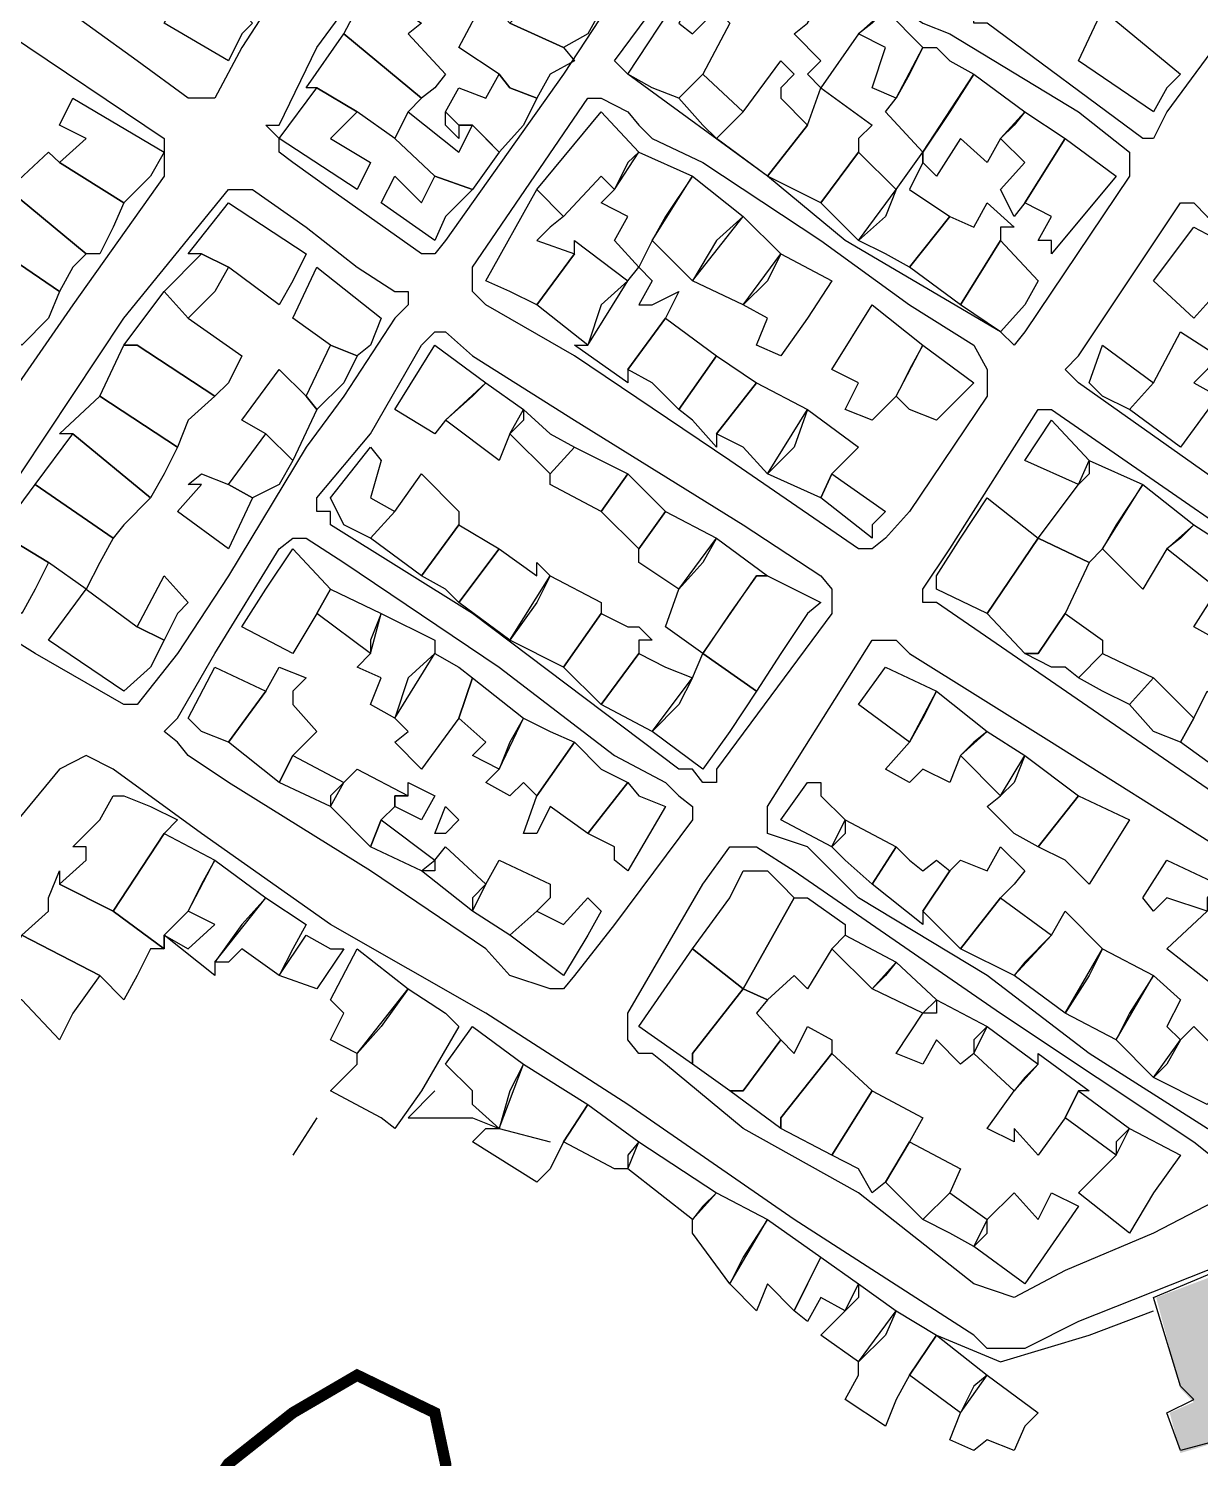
# Model space of a CAD drawing. Header units: millimetres. Extents: x -3588 to 75209, y -3737 to 38254.
# Drawn here: x 27974.4 to 28097.7, y 17810.6 to 17961 of the extents above; entities that cross this region are included whole.
import ezdxf

# ---------------------------------------------------------------- set-up
doc = ezdxf.new("R2010")
doc.units = ezdxf.units.MM
doc.layers.add('H', color=250, linetype='Continuous')
doc.layers.add('P', color=253, linetype='Continuous')

msp = doc.modelspace()

# ---------------------------------------------------------------- hatches: boundary and pattern name
at = {"layer": 'H', "linetype": 'Continuous'}
msp.add_hatch(color=256, dxfattribs=at).paths.add_polyline_path([(28105.221, 17813.975), (28095.619, 17811.143), (28094.499, 17815.384), (28097.027, 17816.504), (28095.619, 17817.928), (28093.074, 17827.514), (28099.86, 17830.059), (28102.389, 17822.153), (28105.221, 17813.975), (28105.221, 17813.975)])

# ---------------------------------------------------------------- linework, layer by layer
at = {"layer": 'P'}
for points in [[(27992.587, 17953.704), (27991.179, 17953.704), (27985.817, 17957.657), (27976.487, 17964.426), (27975.079, 17965.834), (27975.079, 17967.259), (27993.995, 17994.353), (28002.189, 18007.908), (28019.681, 18032.186), (28030.692, 18048.558), (28036.053, 18056.447), (28037.461, 18057.872), (28038.598, 18056.447), (28056.378, 18048.558), (28057.786, 18047.133), (28056.378, 18045.725), (28046.792, 18030.761), (28033.236, 18013.269), (28022.514, 17996.898), (28004.718, 17971.212), (27996.812, 17959.065), (27993.995, 17953.704), (27992.587, 17953.704)], [(28091.666, 17949.463), (28075.294, 17961.609), (28073.886, 17961.609), (28073.886, 17963.018), (28082.064, 17974.028), (28097.027, 17995.473), (28109.174, 18014.678), (28110.582, 18014.678), (28111.991, 18014.678), (28117.352, 18010.437), (28126.666, 18003.667), (28128.09, 18002.259), (28128.09, 18001.123), (28125.546, 17995.473), (28115.944, 17981.934), (28109.174, 17972.62), (28094.211, 17952.295), (28092.802, 17949.463), (28091.666, 17949.463)], [(28017.137, 17937.332), (28015.728, 17937.332), (28006.142, 17944.101), (28002.189, 17946.934), (28000.765, 17948.054), (28000.765, 17949.463), (27999.357, 17950.887), (28000.765, 17950.887), (28004.718, 17959.065), (28015.728, 17974.028), (28026.467, 17990.112), (28031.828, 17998.306), (28033.236, 17999.714), (28034.645, 18001.123), (28036.053, 18001.123), (28038.598, 17999.714), (28041.414, 17996.898), (28051.017, 17991.536), (28052.153, 17990.112), (28052.153, 17988.704), (28046.792, 17980.798), (28030.692, 17956.248), (28018.273, 17938.74), (28017.137, 17937.332)], [(28068.525, 17961.609), (28071.341, 17960.473), (28084.896, 17952.295), (28090.258, 17948.054), (28090.258, 17946.934), (28090.258, 17945.51), (28079.247, 17929.138), (28078.111, 17927.73), (28076.703, 17929.138), (28060.331, 17938.74), (28052.153, 17945.51), (28037.461, 17956.248), (28036.053, 17957.657), (28048.2, 17974.028), (28048.2, 17975.149), (28049.608, 17975.149), (28064.572, 17964.426), (28068.525, 17961.609)], [(28017.137, 17954.824), (28015.728, 17953.704), (28007.551, 17960.473), (28010.367, 17965.834), (28011.503, 17964.426), (28015.728, 17961.609), (28014.32, 17960.473), (28018.273, 17956.248), (28017.137, 17954.824)], [(28033.236, 17960.473), (28030.692, 17959.065), (28025.043, 17961.609), (28027.875, 17964.426), (28029.284, 17963.018), (28030.692, 17965.834), (28034.645, 17963.018), (28033.236, 17960.473)], [(28063.163, 17961.609), (28061.739, 17960.473), (28057.786, 17954.824), (28056.378, 17956.248), (28057.786, 17957.657), (28054.97, 17960.473), (28056.378, 17961.609), (28058.922, 17965.834), (28064.572, 17963.018), (28063.163, 17961.609)], [(27996.812, 17960.473), (27995.404, 17957.657), (27988.634, 17961.609), (27990.042, 17964.426), (27993.995, 17963.018), (27995.404, 17964.426), (27997.948, 17961.609), (27996.812, 17960.473)], [(28029.284, 17956.248), (28027.875, 17953.704), (28025.043, 17954.824), (28023.922, 17956.248), (28019.681, 17959.065), (28022.514, 17964.426), (28025.043, 17961.609), (28030.692, 17959.065), (28031.828, 17957.657), (28029.284, 17956.248)], [(28040.006, 17954.824), (28037.461, 17956.248), (28042.839, 17964.426), (28044.247, 17964.426), (28042.839, 17961.609), (28044.247, 17960.473), (28046.792, 17963.018), (28048.2, 17961.609), (28045.367, 17956.248), (28042.839, 17953.704), (28040.006, 17954.824)], [(28067.116, 17956.248), (28065.692, 17953.704), (28063.163, 17954.824), (28064.572, 17959.065), (28061.739, 17960.473), (28064.572, 17963.018), (28068.525, 17959.065), (28067.116, 17956.248)], [(28094.211, 17954.824), (28092.802, 17952.295), (28084.896, 17957.657), (28087.441, 17963.018), (28095.619, 17956.248), (28094.211, 17954.824)], [(27954.754, 17908.813), (27949.393, 17913.054), (27943.744, 17917.007), (27942.623, 17918.415), (27942.623, 17919.824), (27947.985, 17929.138), (27964.068, 17952.295), (27969.718, 17960.473), (27970.854, 17960.473), (27972.262, 17960.473), (27988.634, 17949.463), (27988.634, 17948.054), (27988.634, 17945.51), (27979.032, 17931.971), (27962.948, 17908.813), (27961.54, 17907.405), (27960.116, 17906.285), (27958.707, 17906.285), (27954.754, 17908.813)], [(28014.32, 17952.295), (28012.912, 17949.463), (28008.959, 17952.295), (28004.718, 17954.824), (28003.598, 17954.824), (28007.551, 17960.473), (28015.728, 17953.704), (28014.32, 17952.295)], [(28071.341, 17952.295), (28068.525, 17948.054), (28064.572, 17952.295), (28065.692, 17953.704), (28068.525, 17959.065), (28069.933, 17959.065), (28071.341, 17957.657), (28073.886, 17956.248), (28071.341, 17952.295)], [(28053.561, 17954.824), (28053.561, 17953.704), (28056.378, 17950.887), (28052.153, 17945.51), (28046.792, 17949.463), (28049.608, 17952.295), (28053.561, 17957.657), (28054.97, 17956.248), (28053.561, 17954.824)], [(28026.467, 17950.887), (28023.922, 17948.054), (28021.09, 17950.887), (28019.681, 17950.887), (28018.273, 17952.295), (28019.681, 17954.824), (28022.514, 17953.704), (28023.922, 17956.248), (28025.043, 17954.824), (28027.875, 17953.704), (28026.467, 17950.887)], [(28045.367, 17950.887), (28042.839, 17953.704), (28045.367, 17956.248), (28049.608, 17952.295), (28046.792, 17949.463), (28045.367, 17950.887)], [(28078.111, 17950.887), (28076.703, 17949.463), (28075.294, 17946.934), (28072.478, 17949.463), (28069.933, 17945.51), (28068.525, 17946.934), (28068.525, 17948.054), (28073.886, 17956.248), (28079.247, 17952.295), (28078.111, 17950.887)], [(28007.551, 17950.887), (28006.142, 17949.463), (28010.367, 17946.934), (28008.959, 17944.101), (28000.765, 17949.463), (28004.718, 17954.824), (28008.959, 17952.295), (28007.551, 17950.887)], [(28061.739, 17949.463), (28061.739, 17948.054), (28057.786, 17942.693), (28052.153, 17945.51), (28056.378, 17950.887), (28057.786, 17954.824), (28063.163, 17950.887), (28061.739, 17949.463)], [(27987.226, 17945.51), (27984.393, 17942.693), (27977.624, 17946.934), (27980.44, 17949.463), (27977.624, 17950.887), (27979.032, 17953.704), (27988.634, 17948.054), (27987.226, 17945.51)], [(28038.598, 17950.887), (28040.006, 17949.463), (28045.367, 17946.934), (28057.786, 17938.74), (28067.116, 17931.971), (28073.886, 17927.73), (28075.294, 17925.185), (28075.294, 17923.777), (28075.294, 17922.368), (28067.116, 17910.238), (28064.572, 17907.405), (28063.163, 17906.285), (28061.739, 17906.285), (28048.2, 17915.599), (28031.828, 17926.609), (28022.514, 17931.971), (28021.09, 17933.379), (28021.09, 17934.499), (28021.09, 17935.923), (28033.236, 17953.704), (28034.645, 17953.704), (28037.461, 17952.295), (28038.598, 17950.887)], [(28022.514, 17949.463), (28023.922, 17948.054), (28021.09, 17944.101), (28017.137, 17945.51), (28012.912, 17949.463), (28014.32, 17952.295), (28019.681, 17948.054), (28021.09, 17950.887), (28022.514, 17949.463)], [(28019.681, 17950.887), (28019.681, 17949.463), (28018.273, 17950.887), (28018.273, 17952.295), (28019.681, 17950.887), (28021.09, 17950.887), (28019.681, 17950.887)], [(28037.461, 17946.934), (28036.053, 17944.101), (28034.645, 17945.51), (28030.692, 17941.285), (28027.875, 17944.101), (28034.645, 17952.295), (28038.598, 17948.054), (28037.461, 17946.934)], [(28079.247, 17942.693), (28078.111, 17941.285), (28076.703, 17944.101), (28079.247, 17946.934), (28076.703, 17949.463), (28079.247, 17952.295), (28083.488, 17949.463), (28079.247, 17942.693)], [(28082.064, 17938.74), (28080.655, 17938.74), (28082.064, 17941.285), (28079.247, 17942.693), (28083.488, 17949.463), (28088.849, 17945.51), (28082.064, 17937.332), (28082.064, 17938.74)], [(27983.273, 17940.148), (27981.865, 17937.332), (27980.44, 17937.332), (27972.262, 17944.101), (27976.487, 17948.054), (27977.624, 17946.934), (27984.393, 17942.693), (27983.273, 17940.148)], [(28041.414, 17941.285), (28040.006, 17938.74), (28038.598, 17935.923), (28036.053, 17938.74), (28037.461, 17941.285), (28034.645, 17942.693), (28036.053, 17944.101), (28038.598, 17948.054), (28044.247, 17945.51), (28041.414, 17941.285)], [(28064.572, 17941.285), (28061.739, 17938.74), (28057.786, 17942.693), (28061.739, 17948.054), (28065.692, 17944.101), (28064.572, 17941.285)], [(28064.572, 17937.332), (28061.739, 17938.74), (28065.692, 17944.101), (28068.525, 17948.054), (28068.525, 17946.934), (28067.116, 17944.101), (28071.341, 17941.285), (28067.116, 17935.923), (28064.572, 17937.332)], [(28018.273, 17941.285), (28017.137, 17938.74), (28011.503, 17942.693), (28012.912, 17945.51), (28015.728, 17942.693), (28017.137, 17945.51), (28021.09, 17944.101), (28018.273, 17941.285)], [(28046.792, 17938.74), (28044.247, 17934.499), (28040.006, 17938.74), (28044.247, 17945.51), (28049.608, 17941.285), (28046.792, 17938.74)], [(28008.959, 17935.923), (28012.912, 17933.379), (28014.32, 17933.379), (28014.32, 17931.971), (28012.912, 17930.562), (28007.551, 17922.368), (28003.598, 17917.007), (27995.404, 17903.452), (27990.042, 17895.274), (27985.817, 17889.913), (27984.393, 17889.913), (27975.079, 17895.274), (27968.309, 17899.499), (27966.901, 17900.635), (27966.901, 17902.044), (27966.901, 17904.86), (27970.854, 17910.238), (27984.393, 17930.562), (27995.404, 17944.101), (27997.948, 17944.101), (28003.598, 17940.148), (28008.959, 17935.923)], [(27979.032, 17935.923), (27977.624, 17933.379), (27969.718, 17938.74), (27972.262, 17944.101), (27980.44, 17937.332), (27979.032, 17935.923)], [(28029.284, 17940.148), (28027.875, 17938.74), (28031.828, 17937.332), (28027.875, 17931.971), (28025.043, 17933.379), (28022.514, 17934.499), (28027.875, 17944.101), (28030.692, 17941.285), (28029.284, 17940.148)], [(28002.189, 17934.499), (28000.765, 17931.971), (27995.404, 17935.923), (27992.587, 17937.332), (27991.179, 17937.332), (27995.404, 17942.693), (28003.598, 17937.332), (28002.189, 17934.499)], [(28076.703, 17940.148), (28076.703, 17938.74), (28072.478, 17931.971), (28067.116, 17935.923), (28071.341, 17941.285), (28073.886, 17940.148), (28075.294, 17942.693), (28078.111, 17940.148), (28076.703, 17940.148)], [(28152.64, 17904.86), (28153.776, 17903.452), (28152.64, 17903.452), (28152.64, 17902.044), (28141.63, 17885.96), (28140.221, 17885.96), (28137.677, 17887.08), (28136.268, 17888.488), (28132.315, 17891.321), (28117.352, 17900.635), (28098.436, 17914.174), (28084.896, 17923.777), (28083.488, 17925.185), (28084.896, 17926.609), (28095.619, 17942.693), (28097.027, 17942.693), (28098.436, 17941.285), (28113.127, 17930.562), (28126.666, 17920.96), (28139.085, 17914.174), (28149.824, 17907.405), (28151.232, 17906.285), (28152.64, 17904.86)], [(28052.153, 17934.499), (28049.608, 17931.971), (28044.247, 17934.499), (28049.608, 17941.285), (28053.561, 17937.332), (28052.153, 17934.499)], [(28100.98, 17934.499), (28099.572, 17933.379), (28097.027, 17930.562), (28092.802, 17934.499), (28097.027, 17940.148), (28102.389, 17937.332), (28100.98, 17934.499)], [(27976.487, 17930.562), (27973.671, 17927.73), (27969.718, 17931.971), (27965.493, 17934.499), (27969.718, 17938.74), (27977.624, 17933.379), (27976.487, 17930.562)], [(28034.645, 17931.971), (28033.236, 17927.73), (28027.875, 17931.971), (28031.828, 17937.332), (28031.828, 17938.74), (28037.461, 17934.499), (28034.645, 17931.971)], [(28079.247, 17931.971), (28076.703, 17929.138), (28072.478, 17931.971), (28076.703, 17938.74), (28080.655, 17934.499), (28079.247, 17931.971)], [(27993.995, 17933.379), (27991.179, 17930.562), (27988.634, 17933.379), (27992.587, 17937.332), (27995.404, 17935.923), (27993.995, 17933.379)], [(28056.378, 17930.562), (28053.561, 17926.609), (28051.017, 17927.73), (28052.153, 17930.562), (28049.608, 17931.971), (28053.561, 17937.332), (28058.922, 17934.499), (28056.378, 17930.562)], [(28010.367, 17927.73), (28008.959, 17926.609), (28006.142, 17927.73), (28002.189, 17930.562), (28004.718, 17935.923), (28011.503, 17930.562), (28010.367, 17927.73)], [(28040.006, 17931.971), (28042.839, 17933.379), (28041.414, 17930.562), (28037.461, 17925.185), (28037.461, 17923.777), (28031.828, 17927.73), (28033.236, 17927.73), (28037.461, 17934.499), (28038.598, 17935.923), (28040.006, 17934.499), (28038.598, 17931.971), (28040.006, 17931.971)], [(27995.404, 17923.777), (27993.995, 17922.368), (27985.817, 17927.73), (27984.393, 17927.73), (27988.634, 17933.379), (27991.179, 17930.562), (27996.812, 17926.609), (27995.404, 17923.777)], [(28067.116, 17925.185), (28065.692, 17922.368), (28063.163, 17919.824), (28060.331, 17920.96), (28061.739, 17923.777), (28058.922, 17925.185), (28063.163, 17931.971), (28068.525, 17927.73), (28067.116, 17925.185)], [(28040.006, 17923.777), (28037.461, 17925.185), (28041.414, 17930.562), (28046.792, 17926.609), (28042.839, 17920.96), (28040.006, 17923.777)], [(28045.367, 17881.719), (28044.247, 17883.127), (28042.839, 17883.127), (28021.09, 17899.499), (28006.142, 17908.813), (28006.142, 17910.238), (28004.718, 17910.238), (28004.718, 17911.646), (28010.367, 17918.415), (28015.728, 17927.73), (28017.137, 17929.138), (28018.273, 17929.138), (28021.09, 17926.609), (28031.828, 17919.824), (28049.608, 17908.813), (28057.786, 17903.452), (28058.922, 17902.044), (28058.922, 17900.635), (28058.922, 17899.499), (28046.792, 17883.127), (28046.792, 17881.719), (28045.367, 17881.719)], [(28098.436, 17925.185), (28097.027, 17923.777), (28099.572, 17922.368), (28095.619, 17917.007), (28090.258, 17920.96), (28092.802, 17923.777), (28095.619, 17929.138), (28099.572, 17926.609), (28098.436, 17925.185)], [(27991.179, 17919.824), (27990.042, 17917.007), (27981.865, 17922.368), (27984.393, 17927.73), (27985.817, 17927.73), (27993.995, 17922.368), (27991.179, 17919.824)], [(28007.551, 17923.777), (28004.718, 17920.96), (28003.598, 17922.368), (28006.142, 17927.73), (28008.959, 17926.609), (28007.551, 17923.777)], [(28021.09, 17922.368), (28018.273, 17919.824), (28017.137, 17918.415), (28012.912, 17920.96), (28017.137, 17927.73), (28022.514, 17923.777), (28021.09, 17922.368)], [(28067.116, 17920.96), (28065.692, 17922.368), (28068.525, 17927.73), (28073.886, 17923.777), (28069.933, 17919.824), (28067.116, 17920.96)], [(28087.441, 17922.368), (28086.017, 17923.777), (28087.441, 17927.73), (28092.802, 17923.777), (28090.258, 17920.96), (28087.441, 17922.368)], [(28046.792, 17918.415), (28046.792, 17917.007), (28044.247, 17919.824), (28042.839, 17920.96), (28046.792, 17926.609), (28051.017, 17923.777), (28046.792, 17918.415)], [(28003.598, 17922.368), (28004.718, 17920.96), (28002.189, 17915.599), (27999.357, 17918.415), (27996.812, 17919.824), (28000.765, 17925.185), (28003.598, 17922.368)], [(28026.467, 17919.824), (28025.043, 17918.415), (28023.922, 17915.599), (28018.273, 17919.824), (28022.514, 17923.777), (28026.467, 17920.96), (28026.467, 17919.824)], [(28054.97, 17917.007), (28052.153, 17914.174), (28049.608, 17917.007), (28046.792, 17918.415), (28051.017, 17923.777), (28056.378, 17920.96), (28054.97, 17917.007)], [(27988.634, 17914.174), (27987.226, 17911.646), (27979.032, 17918.415), (27977.624, 17918.415), (27981.865, 17922.368), (27990.042, 17917.007), (27988.634, 17914.174)], [(28029.284, 17918.415), (28031.828, 17917.007), (28029.284, 17914.174), (28025.043, 17918.415), (28026.467, 17920.96), (28029.284, 17918.415)], [(28060.331, 17915.599), (28058.922, 17914.174), (28057.786, 17911.646), (28052.153, 17914.174), (28056.378, 17920.96), (28061.739, 17917.007), (28060.331, 17915.599)], [(28068.525, 17900.635), (28068.525, 17902.044), (28071.341, 17906.285), (28080.655, 17920.96), (28082.064, 17920.96), (28113.127, 17899.499), (28128.09, 17889.913), (28136.268, 17884.536), (28137.677, 17883.127), (28137.677, 17881.719), (28126.666, 17864.211), (28125.546, 17864.211), (28124.138, 17864.211), (28122.713, 17865.635), (28099.572, 17880.311), (28069.933, 17900.635), (28068.525, 17900.635)], [(28086.017, 17914.174), (28084.896, 17913.054), (28079.247, 17915.599), (28082.064, 17919.824), (28086.017, 17915.599), (28086.017, 17914.174)], [(27984.393, 17908.813), (27983.273, 17907.405), (27975.079, 17913.054), (27979.032, 17918.415), (27987.226, 17911.646), (27984.393, 17908.813)], [(28000.765, 17913.054), (27997.948, 17911.646), (27995.404, 17913.054), (27999.357, 17918.415), (28002.189, 17915.599), (28000.765, 17913.054)], [(28007.551, 17908.813), (28006.142, 17911.646), (28010.367, 17917.007), (28011.503, 17915.599), (28010.367, 17911.646), (28012.912, 17910.238), (28010.367, 17907.405), (28007.551, 17908.813)], [(28034.645, 17915.599), (28037.461, 17914.174), (28034.645, 17910.238), (28029.284, 17913.054), (28029.284, 17914.174), (28031.828, 17917.007), (28034.645, 17915.599)], [(28088.849, 17908.813), (28087.441, 17906.285), (28086.017, 17904.86), (28080.655, 17907.405), (28084.896, 17913.054), (28086.017, 17915.599), (28091.666, 17913.054), (28088.849, 17908.813)], [(27995.404, 17913.054), (27997.948, 17911.646), (27995.404, 17906.285), (27990.042, 17910.238), (27992.587, 17913.054), (27991.179, 17913.054), (27992.587, 17914.174), (27995.404, 17913.054)], [(28019.681, 17910.238), (28019.681, 17908.813), (28015.728, 17903.452), (28010.367, 17907.405), (28012.912, 17910.238), (28015.728, 17914.174), (28019.681, 17910.238)], [(28041.414, 17910.238), (28038.598, 17906.285), (28034.645, 17910.238), (28037.461, 17914.174), (28041.414, 17910.238)], [(28063.163, 17908.813), (28063.163, 17907.405), (28057.786, 17911.646), (28058.922, 17914.174), (28064.572, 17910.238), (28063.163, 17908.813)], [(27981.865, 17904.86), (27980.44, 17902.044), (27976.487, 17904.86), (27972.262, 17907.405), (27970.854, 17907.405), (27975.079, 17913.054), (27983.273, 17907.405), (27981.865, 17904.86)], [(28095.619, 17907.405), (28094.211, 17906.285), (28091.666, 17902.044), (28087.441, 17906.285), (28091.666, 17913.054), (28097.027, 17908.813), (28095.619, 17907.405)], [(28072.478, 17907.405), (28075.294, 17911.646), (28080.655, 17907.405), (28075.294, 17899.499), (28069.933, 17902.044), (28069.933, 17903.452), (28072.478, 17907.405)], [(28045.367, 17904.86), (28042.839, 17902.044), (28038.598, 17904.86), (28038.598, 17906.285), (28041.414, 17910.238), (28046.792, 17907.405), (28045.367, 17904.86)], [(28018.273, 17902.044), (28015.728, 17903.452), (28019.681, 17908.813), (28023.922, 17906.285), (28019.681, 17900.635), (28018.273, 17902.044)], [(28100.98, 17904.86), (28099.572, 17902.044), (28094.211, 17906.285), (28097.027, 17908.813), (28100.98, 17906.285), (28100.98, 17904.86)], [(27975.079, 17902.044), (27973.671, 17899.499), (27968.309, 17903.452), (27972.262, 17907.405), (27976.487, 17904.86), (27975.079, 17902.044)], [(28025.043, 17861.394), (28022.514, 17864.211), (28010.367, 17872.405), (27995.404, 17881.719), (27991.179, 17884.536), (27990.042, 17885.96), (27988.634, 17887.08), (27990.042, 17888.488), (27993.995, 17895.274), (28000.765, 17906.285), (28002.189, 17907.405), (28003.598, 17907.405), (28007.551, 17904.86), (28023.922, 17893.85), (28036.053, 17884.536), (28041.414, 17881.719), (28042.839, 17880.311), (28044.247, 17879.174), (28044.247, 17877.766), (28036.053, 17866.755), (28031.828, 17861.394), (28030.692, 17859.986), (28029.284, 17859.986), (28025.043, 17861.394)], [(27999.357, 17902.044), (28002.189, 17906.285), (28006.142, 17902.044), (28004.718, 17899.499), (28002.189, 17895.274), (27996.812, 17898.091), (27999.357, 17902.044)], [(28027.875, 17900.635), (28025.043, 17896.682), (28019.681, 17900.635), (28023.922, 17906.285), (28027.875, 17903.452), (28027.875, 17904.86), (28029.284, 17903.452), (28027.875, 17900.635)], [(28048.2, 17899.499), (28045.367, 17895.274), (28041.414, 17898.091), (28042.839, 17902.044), (28046.792, 17907.405), (28052.153, 17903.452), (28051.017, 17903.452), (28048.2, 17899.499)], [(28080.655, 17895.274), (28079.247, 17895.274), (28075.294, 17899.499), (28080.655, 17907.405), (28086.017, 17904.86), (28083.488, 17899.499), (28080.655, 17895.274)], [(28103.813, 17904.86), (28106.341, 17902.044), (28103.813, 17899.499), (28102.389, 17896.682), (28100.98, 17898.091), (28099.572, 17896.682), (28097.027, 17898.091), (28099.572, 17902.044), (28100.98, 17906.285), (28103.813, 17904.86)], [(27990.042, 17899.499), (27988.634, 17896.682), (27985.817, 17898.091), (27988.634, 17903.452), (27991.179, 17900.635), (27990.042, 17899.499)], [(28034.645, 17899.499), (28030.692, 17893.85), (28025.043, 17896.682), (28029.284, 17903.452), (28034.645, 17900.635), (28034.645, 17899.499)], [(28053.561, 17895.274), (28051.017, 17891.321), (28045.367, 17895.274), (28051.017, 17903.452), (28052.153, 17903.452), (28057.786, 17900.635), (28056.378, 17899.499), (28053.561, 17895.274)], [(27987.226, 17893.85), (27984.393, 17891.321), (27976.487, 17896.682), (27980.44, 17902.044), (27985.817, 17898.091), (27988.634, 17896.682), (27987.226, 17893.85)], [(28010.367, 17896.682), (28010.367, 17895.274), (28004.718, 17899.499), (28006.142, 17902.044), (28011.503, 17899.499), (28010.367, 17896.682)], [(28014.32, 17892.729), (28012.912, 17888.488), (28010.367, 17889.913), (28011.503, 17892.729), (28008.959, 17893.85), (28010.367, 17895.274), (28011.503, 17899.499), (28017.137, 17896.682), (28017.137, 17895.274), (28014.32, 17892.729)], [(28038.598, 17896.682), (28038.598, 17895.274), (28034.645, 17889.913), (28030.692, 17893.85), (28034.645, 17899.499), (28037.461, 17898.091), (28038.598, 17898.091), (28040.006, 17896.682), (28038.598, 17896.682)], [(28087.441, 17895.274), (28084.896, 17892.729), (28083.488, 17893.85), (28082.064, 17893.85), (28079.247, 17895.274), (28080.655, 17895.274), (28083.488, 17899.499), (28087.441, 17896.682), (28087.441, 17895.274)], [(28086.017, 17853.2), (28075.294, 17861.394), (28061.739, 17869.588), (28056.378, 17874.949), (28052.153, 17876.358), (28052.153, 17877.766), (28052.153, 17879.174), (28063.163, 17896.682), (28064.572, 17896.682), (28065.692, 17896.682), (28067.116, 17895.274), (28082.064, 17885.96), (28099.572, 17874.949), (28115.944, 17862.803), (28125.546, 17857.441), (28128.09, 17854.625), (28129.499, 17853.2), (28129.499, 17850.672), (28129.499, 17849.263), (28109.174, 17841.069), (28107.766, 17839.661), (28106.341, 17841.069), (28098.436, 17845.31), (28086.017, 17853.2)], [(28019.681, 17893.85), (28021.09, 17892.729), (28019.681, 17888.488), (28015.728, 17883.127), (28012.912, 17885.96), (28014.32, 17887.08), (28012.912, 17888.488), (28017.137, 17895.274), (28019.681, 17893.85)], [(28042.839, 17889.913), (28040.006, 17887.08), (28034.645, 17889.913), (28038.598, 17895.274), (28041.414, 17893.85), (28044.247, 17892.729), (28042.839, 17889.913)], [(28048.2, 17887.08), (28045.367, 17883.127), (28040.006, 17887.08), (28044.247, 17892.729), (28045.367, 17895.274), (28051.017, 17891.321), (28048.2, 17887.08)], [(28087.441, 17891.321), (28084.896, 17892.729), (28087.441, 17895.274), (28092.802, 17892.729), (28090.258, 17889.913), (28087.441, 17891.321)], [(27992.587, 17887.08), (27991.179, 17888.488), (27993.995, 17893.85), (27999.357, 17891.321), (27995.404, 17885.96), (27992.587, 17887.08)], [(28002.189, 17891.321), (28002.189, 17889.913), (28004.718, 17887.08), (28002.189, 17884.536), (28000.765, 17881.719), (27995.404, 17885.96), (27999.357, 17891.321), (28000.765, 17893.85), (28003.598, 17892.729), (28002.189, 17891.321)], [(28025.043, 17885.96), (28023.922, 17883.127), (28021.09, 17884.536), (28022.514, 17885.96), (28019.681, 17888.488), (28021.09, 17892.729), (28026.467, 17888.488), (28025.043, 17885.96)], [(28068.525, 17888.488), (28067.116, 17885.96), (28061.739, 17889.913), (28064.572, 17893.85), (28069.933, 17891.321), (28068.525, 17888.488)], [(28092.802, 17887.08), (28090.258, 17889.913), (28092.802, 17892.729), (28097.027, 17888.488), (28095.619, 17885.96), (28092.802, 17887.08)], [(28073.886, 17885.96), (28072.478, 17884.536), (28071.341, 17881.719), (28068.525, 17883.127), (28067.116, 17881.719), (28064.572, 17883.127), (28067.116, 17885.96), (28069.933, 17891.321), (28075.294, 17887.08), (28073.886, 17885.96)], [(28103.813, 17887.08), (28102.389, 17885.96), (28099.572, 17883.127), (28095.619, 17885.96), (28097.027, 17888.488), (28098.436, 17891.321), (28102.389, 17888.488), (28103.813, 17891.321), (28105.221, 17889.913), (28103.813, 17887.08)], [(28029.284, 17887.08), (28031.828, 17885.96), (28027.875, 17880.311), (28026.467, 17881.719), (28025.043, 17880.311), (28022.514, 17881.719), (28023.922, 17883.127), (28026.467, 17888.488), (28029.284, 17887.08)], [(28078.111, 17881.719), (28076.703, 17880.311), (28072.478, 17884.536), (28075.294, 17887.08), (28079.247, 17884.536), (28078.111, 17881.719)], [(28034.645, 17883.127), (28037.461, 17881.719), (28033.236, 17876.358), (28029.284, 17879.174), (28027.875, 17876.358), (28026.467, 17876.358), (28027.875, 17880.311), (28031.828, 17885.96), (28034.645, 17883.127)], [(28099.572, 17830.347), (28098.436, 17830.347), (28084.896, 17824.986), (28079.247, 17822.153), (28075.294, 17822.153), (28073.886, 17823.561), (28054.97, 17835.708), (28037.461, 17847.839), (28022.514, 17857.441), (28006.142, 17866.755), (27992.587, 17876.358), (27983.273, 17883.127), (27980.44, 17884.536), (27977.624, 17883.127), (27970.854, 17874.949)], [(28006.142, 17880.311), (28006.142, 17879.174), (28000.765, 17881.719), (28002.189, 17884.536), (28007.551, 17881.719), (28006.142, 17880.311)], [(28078.111, 17876.358), (28075.294, 17879.174), (28076.703, 17880.311), (28079.247, 17884.536), (28084.896, 17880.311), (28080.655, 17874.949), (28078.111, 17876.358)], [(28012.912, 17880.311), (28012.912, 17879.174), (28011.503, 17877.766), (28010.367, 17874.949), (28006.142, 17879.174), (28007.551, 17881.719), (28008.959, 17883.127), (28014.32, 17880.311), (28012.912, 17880.311)], [(28012.912, 17880.311), (28014.32, 17880.311), (28014.32, 17881.719), (28017.137, 17880.311), (28015.728, 17877.766), (28012.912, 17879.174), (28012.912, 17880.311)], [(28038.598, 17880.311), (28041.414, 17879.174), (28037.461, 17872.405), (28036.053, 17873.525), (28036.053, 17874.949), (28033.236, 17876.358), (28037.461, 17881.719), (28038.598, 17880.311)], [(28060.331, 17876.358), (28058.922, 17874.949), (28053.561, 17877.766), (28056.378, 17881.719), (28057.786, 17881.719), (28057.786, 17880.311), (28060.331, 17877.766), (28060.331, 17876.358)], [(27987.226, 17879.174), (27990.042, 17877.766), (27988.634, 17876.358), (27983.273, 17868.164), (27977.624, 17870.996), (27980.44, 17873.525), (27980.44, 17874.949), (27979.032, 17874.949), (27981.865, 17877.766), (27983.273, 17880.311), (27984.393, 17880.311), (27987.226, 17879.174)], [(28017.137, 17876.358), (28018.273, 17879.174), (28019.681, 17877.766), (28018.273, 17876.358), (28017.137, 17876.358)], [(28083.488, 17873.525), (28080.655, 17874.949), (28084.896, 17880.311), (28090.258, 17877.766), (28086.017, 17870.996), (28083.488, 17873.525)], [(28017.137, 17872.405), (28015.728, 17872.405), (28010.367, 17874.949), (28011.503, 17877.766), (28017.137, 17873.525), (28017.137, 17872.405)], [(28060.331, 17873.525), (28058.922, 17874.949), (28060.331, 17877.766), (28065.692, 17874.949), (28063.163, 17870.996), (28060.331, 17873.525)], [(27992.587, 17870.996), (27991.179, 17868.164), (27988.634, 17865.635), (27988.634, 17864.211), (27983.273, 17868.164), (27988.634, 17876.358), (27993.995, 17873.525), (27992.587, 17870.996)], [(28021.09, 17869.588), (28021.09, 17868.164), (28015.728, 17872.405), (28017.137, 17873.525), (28018.273, 17874.949), (28022.514, 17870.996), (28021.09, 17869.588)], [(28040.006, 17853.2), (28038.598, 17853.2), (28037.461, 17854.625), (28037.461, 17856.033), (28037.461, 17857.441), (28045.367, 17870.996), (28048.2, 17874.949), (28049.608, 17874.949), (28051.017, 17874.949), (28054.97, 17872.405), (28076.703, 17857.441), (28097.027, 17843.886), (28102.389, 17839.661), (28100.98, 17838.525), (28092.802, 17834.3), (28083.488, 17830.347), (28078.111, 17827.514), (28073.886, 17828.939), (28061.739, 17838.525), (28049.608, 17845.31), (28041.414, 17852.08), (28040.006, 17853.2)], [(28067.116, 17873.525), (28068.525, 17872.405), (28069.933, 17873.525), (28071.341, 17872.405), (28068.525, 17868.164), (28068.525, 17866.755), (28063.163, 17870.996), (28065.692, 17874.949), (28067.116, 17873.525)], [(28078.111, 17870.996), (28076.703, 17869.588), (28072.478, 17864.211), (28068.525, 17868.164), (28071.341, 17872.405), (28072.478, 17873.525), (28075.294, 17872.405), (28076.703, 17874.949), (28079.247, 17872.405), (28078.111, 17870.996)], [(27996.812, 17866.755), (27993.995, 17862.803), (27993.995, 17861.394), (27988.634, 17865.635), (27988.634, 17864.211), (27988.634, 17865.635), (27991.179, 17864.211), (27993.995, 17866.755), (27991.179, 17868.164), (27993.995, 17873.525), (27999.357, 17869.588), (27996.812, 17866.755)], [(28029.284, 17869.588), (28027.875, 17868.164), (28025.043, 17865.635), (28021.09, 17868.164), (28022.514, 17870.996), (28023.922, 17873.525), (28029.284, 17870.996), (28029.284, 17869.588)], [(28098.436, 17869.588), (28098.436, 17868.164), (28094.211, 17869.588), (28092.802, 17868.164), (28091.666, 17869.588), (28094.211, 17873.525), (28099.572, 17870.996), (28098.436, 17869.588)], [(27985.817, 17861.394), (27984.393, 17858.85), (27981.865, 17861.394), (27973.671, 17865.635), (27976.487, 17868.164), (27976.487, 17869.588), (27977.624, 17872.405), (27977.624, 17870.996), (27983.273, 17868.164), (27988.634, 17864.211), (27987.226, 17864.211), (27985.817, 17861.394)], [(28053.561, 17870.996), (28054.97, 17869.588), (28049.608, 17859.986), (28044.247, 17864.211), (28048.2, 17869.588), (28049.608, 17872.405), (28052.153, 17872.405), (28053.561, 17870.996)], [(28102.389, 17864.211), (28099.572, 17861.394), (28099.572, 17859.986), (28094.211, 17864.211), (28098.436, 17868.164), (28099.572, 17870.996), (28105.221, 17866.755), (28102.389, 17864.211)], [(28002.189, 17864.211), (28000.765, 17861.394), (27996.812, 17864.211), (27995.404, 17862.803), (27993.995, 17862.803), (27999.357, 17869.588), (28003.598, 17866.755), (28002.189, 17864.211)], [(28033.236, 17865.635), (28030.692, 17861.394), (28025.043, 17865.635), (28027.875, 17868.164), (28030.692, 17866.755), (28033.236, 17869.588), (28034.645, 17868.164), (28033.236, 17865.635)], [(28058.922, 17864.211), (28056.378, 17859.986), (28054.97, 17861.394), (28052.153, 17858.85), (28049.608, 17859.986), (28054.97, 17869.588), (28056.378, 17869.588), (28060.331, 17866.755), (28060.331, 17865.635), (28058.922, 17864.211)], [(28079.247, 17862.803), (28078.111, 17861.394), (28072.478, 17864.211), (28076.703, 17869.588), (28082.064, 17865.635), (28079.247, 17862.803)], [(28086.017, 17861.394), (28083.488, 17857.441), (28078.111, 17861.394), (28082.064, 17865.635), (28083.488, 17868.164), (28087.441, 17864.211), (28086.017, 17861.394)], [(27979.032, 17857.441), (27977.624, 17854.625), (27973.671, 17858.85), (27972.262, 17858.85), (27970.854, 17859.986), (27973.671, 17865.635), (27981.865, 17861.394), (27979.032, 17857.441)], [(28006.142, 17864.211), (28007.551, 17864.211), (28004.718, 17859.986), (28000.765, 17861.394), (28003.598, 17865.635), (28006.142, 17864.211)], [(28064.572, 17861.394), (28063.163, 17859.986), (28058.922, 17864.211), (28060.331, 17865.635), (28065.692, 17862.803), (28064.572, 17861.394)], [(28011.503, 17856.033), (28008.959, 17853.2), (28006.142, 17854.625), (28007.551, 17857.441), (28006.142, 17858.85), (28008.959, 17864.211), (28014.32, 17859.986), (28011.503, 17856.033)], [(28044.247, 17852.08), (28038.598, 17856.033), (28044.247, 17864.211), (28049.608, 17859.986), (28044.247, 17853.2), (28044.247, 17852.08)], [(28090.258, 17857.441), (28088.849, 17854.625), (28083.488, 17857.441), (28087.441, 17864.211), (28092.802, 17861.394), (28090.258, 17857.441)], [(28069.933, 17857.441), (28068.525, 17857.441), (28063.163, 17859.986), (28065.692, 17862.803), (28069.933, 17858.85), (28069.933, 17857.441)], [(28094.211, 17852.08), (28092.802, 17850.672), (28088.849, 17854.625), (28092.802, 17861.394), (28095.619, 17858.85), (28094.211, 17856.033), (28095.619, 17854.625), (28094.211, 17852.08)], [(28015.728, 17849.263), (28012.912, 17845.31), (28011.503, 17846.431), (28006.142, 17849.263), (28008.959, 17852.08), (28008.959, 17853.2), (28014.32, 17859.986), (28018.273, 17857.441), (28019.681, 17856.033), (28015.728, 17849.263)], [(28049.608, 17849.263), (28048.2, 17849.263), (28044.247, 17852.08), (28044.247, 17853.2), (28049.608, 17859.986), (28052.153, 17858.85), (28051.017, 17857.441), (28053.561, 17854.625), (28049.608, 17849.263)], [(28073.886, 17854.625), (28073.886, 17853.2), (28072.478, 17852.08), (28069.933, 17854.625), (28068.525, 17852.08), (28065.692, 17853.2), (28068.525, 17857.441), (28069.933, 17858.85), (28075.294, 17856.033), (28073.886, 17854.625)], [(28025.043, 17849.263), (28023.922, 17845.31), (28021.09, 17847.839), (28021.09, 17849.263), (28018.273, 17852.08), (28021.09, 17856.033), (28026.467, 17852.08), (28025.043, 17849.263)], [(28058.922, 17853.2), (28053.561, 17846.431), (28053.561, 17845.31), (28048.2, 17849.263), (28049.608, 17849.263), (28053.561, 17854.625), (28054.97, 17853.2), (28056.378, 17856.033), (28058.922, 17854.625), (28058.922, 17853.2)], [(28079.247, 17850.672), (28078.111, 17849.263), (28073.886, 17853.2), (28075.294, 17856.033), (28080.655, 17852.08), (28079.247, 17850.672)], [(28099.572, 17849.263), (28098.436, 17847.839), (28092.802, 17850.672), (28095.619, 17854.625), (28097.027, 17856.033), (28100.98, 17852.08), (28099.572, 17849.263)], [(28022.514, 17845.31), (28023.922, 17845.31), (28026.467, 17852.08), (28033.236, 17847.839), (28030.692, 17843.886), (28029.284, 17841.069), (28027.875, 17839.661), (28021.09, 17843.886), (28022.514, 17845.31)], [(28058.922, 17842.478), (28053.561, 17845.31), (28053.561, 17846.431), (28058.922, 17853.2), (28063.163, 17849.263), (28058.922, 17842.478)], [(28083.488, 17846.431), (28080.655, 17842.478), (28078.111, 17845.31), (28078.111, 17843.886), (28075.294, 17845.31), (28078.111, 17849.263), (28080.655, 17852.08), (28080.655, 17853.2), (28086.017, 17849.263), (28084.896, 17849.263), (28083.488, 17846.431)], [(28017.137, 17849.263), (28014.32, 17846.431), (28021.09, 17846.431), (28023.922, 17845.31), (28029.284, 17843.886)], [(28064.572, 17839.661), (28063.163, 17838.525), (28061.739, 17841.069), (28058.922, 17842.478), (28063.163, 17849.263), (28068.525, 17846.431), (28067.116, 17843.886), (28064.572, 17839.661)], [(28088.849, 17843.886), (28088.849, 17842.478), (28083.488, 17846.431), (28084.896, 17849.263), (28090.258, 17845.31), (28088.849, 17843.886)], [(28037.461, 17842.478), (28037.461, 17841.069), (28036.053, 17841.069), (28030.692, 17843.886), (28033.236, 17847.839), (28038.598, 17843.886), (28037.461, 17842.478)], [(28004.718, 17846.431), (28002.189, 17842.478)], [(28092.802, 17838.525), (28090.258, 17834.3), (28084.896, 17838.525), (28088.849, 17842.478), (28090.258, 17845.31), (28095.619, 17842.478), (28092.802, 17838.525)], [(28045.367, 17837.117), (28044.247, 17835.708), (28037.461, 17841.069), (28038.598, 17843.886), (28046.792, 17838.525), (28045.367, 17837.117)], [(28067.116, 17837.117), (28064.572, 17839.661), (28067.116, 17843.886), (28072.478, 17841.069), (28071.341, 17838.525), (28068.525, 17835.708), (28067.116, 17837.117)], [(28049.608, 17831.755), (28048.2, 17828.939), (28044.247, 17834.3), (28044.247, 17835.708), (28046.792, 17838.525), (28052.153, 17835.708), (28049.608, 17831.755)], [(28071.341, 17834.3), (28068.525, 17835.708), (28071.341, 17838.525), (28075.294, 17835.708), (28073.886, 17832.876), (28071.341, 17834.3)], [(28075.294, 17834.3), (28075.294, 17835.708), (28078.111, 17838.525), (28080.655, 17835.708), (28082.064, 17838.525), (28084.896, 17837.117), (28079.247, 17828.939), (28073.886, 17832.876), (28075.294, 17834.3)], [(28056.378, 17828.939), (28054.97, 17826.106), (28052.153, 17828.939), (28051.017, 17826.106), (28048.2, 17828.939), (28052.153, 17835.708), (28057.786, 17831.755), (28056.378, 17828.939)], [(28061.739, 17827.514), (28060.331, 17826.106), (28057.786, 17827.514), (28056.378, 17824.986), (28054.97, 17826.106), (28057.786, 17831.755), (28061.739, 17828.939), (28061.739, 17827.514)], [(28105.221, 17813.975), (28095.619, 17811.431), (28094.211, 17815.384), (28097.027, 17816.792), (28095.619, 17818.2), (28092.802, 17827.514), (28099.572, 17830.347), (28102.389, 17822.153), (28105.221, 17813.975), (28105.221, 17813.975)], [(28064.572, 17823.561), (28061.739, 17820.745), (28057.786, 17823.561), (28060.331, 17826.106), (28061.739, 17828.939), (28065.692, 17826.106), (28064.572, 17823.561)], [(28061.739, 17819.336), (28061.739, 17820.745), (28065.692, 17826.106), (28069.933, 17823.561), (28067.116, 17819.336), (28065.692, 17816.792), (28064.572, 17813.975), (28060.331, 17816.792), (28061.739, 17819.336)], [(28069.933, 17823.561), (28076.703, 17820.745), (28086.017, 17823.561), (28092.802, 17826.106)], [(28073.886, 17818.2), (28072.478, 17815.384), (28067.116, 17819.336), (28069.933, 17823.561), (28075.294, 17819.336), (28073.886, 17818.2)], [(28079.247, 17813.975), (28078.111, 17811.431), (28075.294, 17812.551), (28073.886, 17811.431), (28071.341, 17812.551), (28072.478, 17815.384), (28075.294, 17819.336), (28080.655, 17815.384), (28079.247, 17813.975)]]:
    msp.add_lwpolyline(points, dxfattribs=at)
at = {"layer": 'P', "const_width": 1.2}
msp.add_lwpolyline([(27992.587, 17805.781), (27995.404, 17810.022), (28002.189, 17815.384), (28008.959, 17819.336), (28017.137, 17815.384), (28018.273, 17810.022), (28018.273, 17803.237)], dxfattribs=at)
at = {"layer": 'P', "color": 254, "const_width": 1.2}
msp.add_lwpolyline([(28018.273, 17803.237), (28018.273, 17810.022), (28017.137, 17815.384), (28008.959, 17819.336), (28002.189, 17815.384), (27995.404, 17810.022), (27992.587, 17805.781)], dxfattribs=at)

doc.saveas('drawing.dxf')
